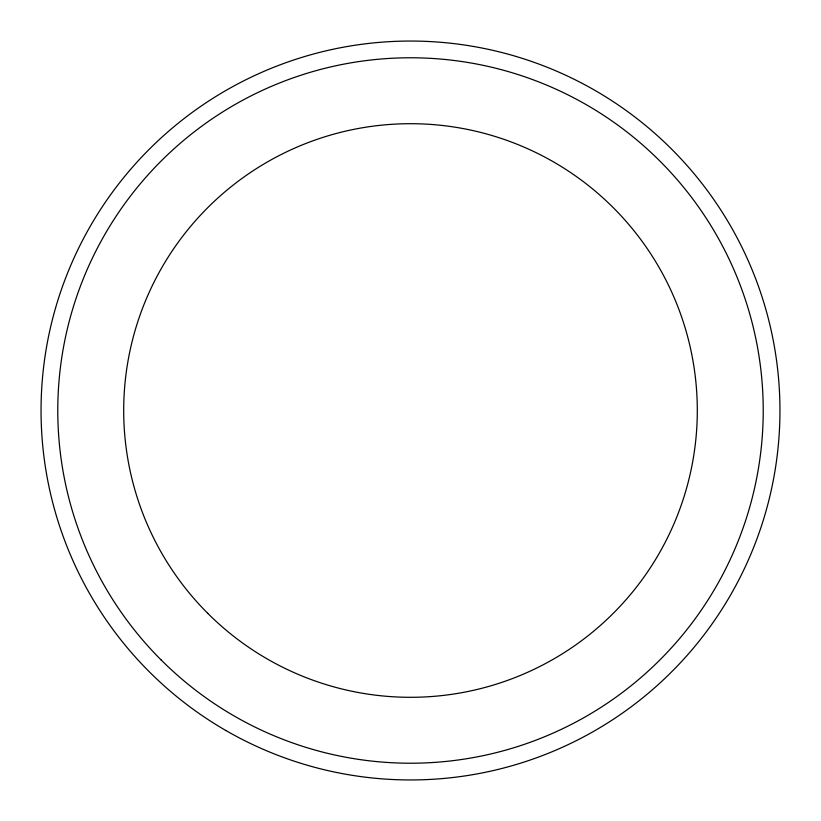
<?xml version="1.0" encoding="UTF-8"?>
<svg xmlns="http://www.w3.org/2000/svg" width="821" height="821" viewBox="0 0 821 821"><rect width="100%" height="100%" fill="white"/><g stroke="black" fill="none" stroke-linecap="round" stroke-linejoin="round"><path stroke-width="1.23" d="M225.775 730.454A369.45 369.45 0 0 0 779.95 410.5A369.45 369.45 0 0 0 225.775 90.546A369.45 369.45 0 0 0 225.775 730.454M161.09 659.91A352.722 352.722 0 0 0 751.205 501.795A352.722 352.722 0 0 0 319.205 69.795A352.722 352.722 0 0 0 161.09 659.91M207.703 613.297A286.796 286.796 0 0 0 687.526 484.729A286.796 286.796 0 0 0 336.271 133.474A286.796 286.796 0 0 0 207.703 613.297"/></g></svg>
